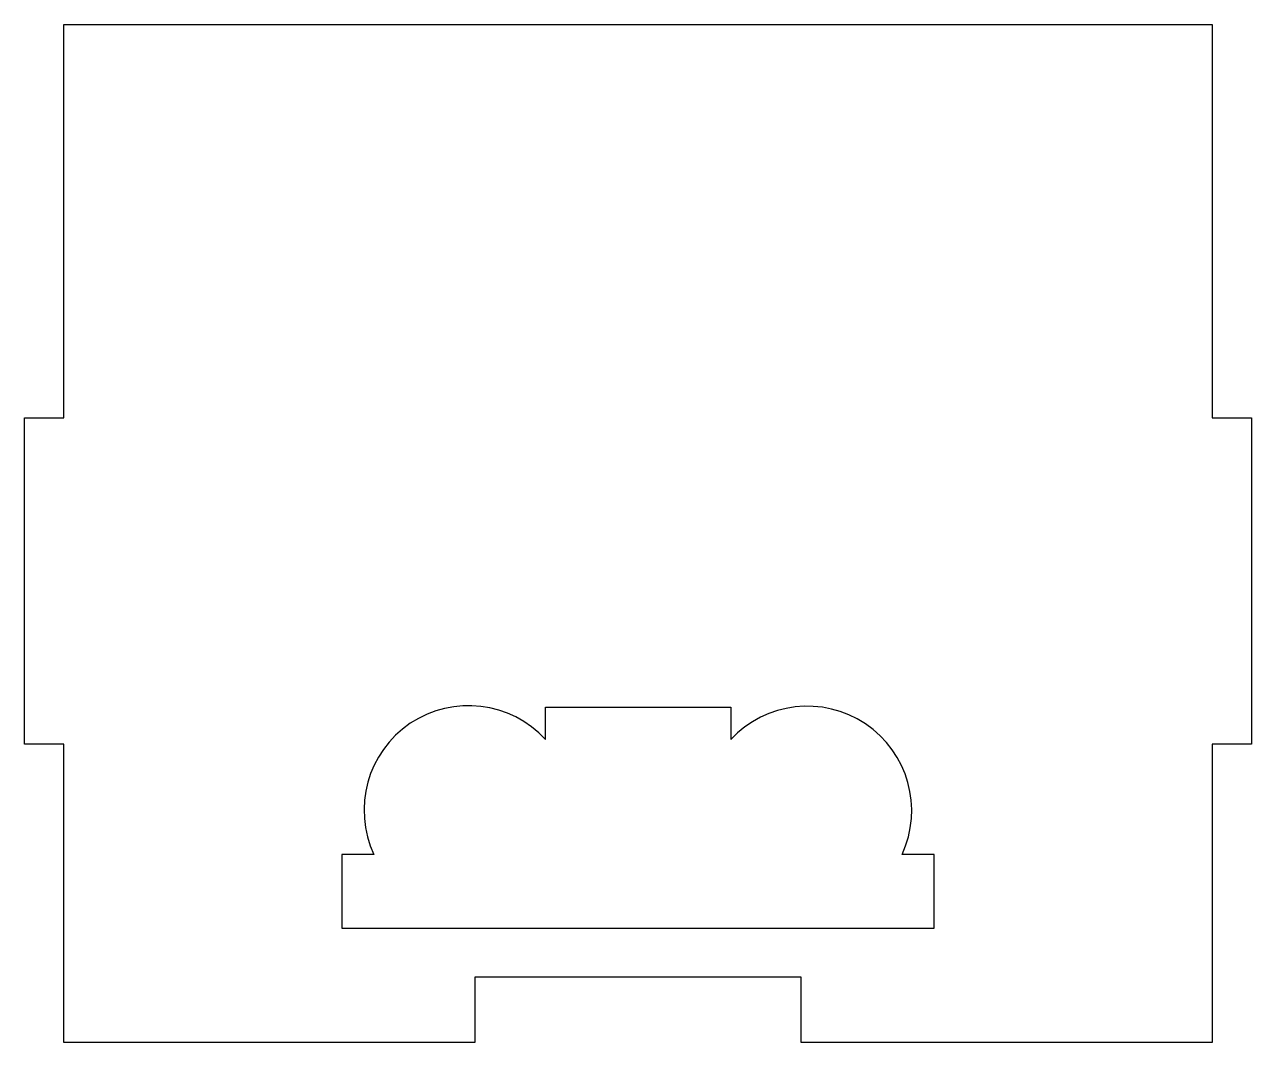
# Model space of a CAD drawing. Extents: x -74 to 20, y 28.3 to 106.3.
import ezdxf

# ---------------------------------------------------------------- set-up
doc = ezdxf.new("R2010")
doc.units = 0
doc.layers.add('Sketch014', color=7, linetype='CONTINUOUS')

msp = doc.modelspace()

# ---------------------------------------------------------------- linework, layer by layer
at = {"layer": 'Sketch014'}
for p, q in [((-71, 106.286), (17, 106.286)), ((-71, 76.145), (-71, 106.286)), ((17, 106.286), (17, 76.145)), ((-74, 51.145), (-74, 76.145)), ((-74, 76.145), (-71, 76.145)), ((17, 76.145), (20, 76.145)), ((20, 76.145), (20, 51.145)), ((-34.0834, 53.9914), (-19.8974, 53.9914)), ((-34.0834, 51.4914), (-34.0834, 53.9914)), ((-19.8974, 53.9914), (-19.8974, 51.4914)), ((-71, 51.145), (-74, 51.145)), ((-71, 28.29), (-71, 51.145)), ((20, 51.145), (17, 51.145)), ((17, 51.145), (17, 28.29)), ((-47.2266, 42.6844), (-49.703, 42.6844)), ((-49.703, 42.6844), (-49.703, 37.038)), ((-4.297, 42.6844), (-6.7734, 42.6844)), ((-4.297, 37.038), (-4.297, 42.6844)), ((-49.703, 37.038), (-4.297, 37.038)), ((-14.497, 33.293), (-39.503, 33.293)), ((-39.503, 33.293), (-39.503, 28.29)), ((-14.497, 28.29), (-14.497, 33.293)), ((-39.503, 28.29), (-71, 28.29)), ((17, 28.29), (-14.497, 28.29))]:
    msp.add_line(p, q, dxfattribs=at)
for centre, start, end in [((-39.9909, 46.0967), 42.4023, -154.752), ((-14.029, 46.0544), -24.9135, 137.186)]:
    msp.add_arc(centre, 8, start, end, dxfattribs=at)

doc.saveas('drawing.dxf')
